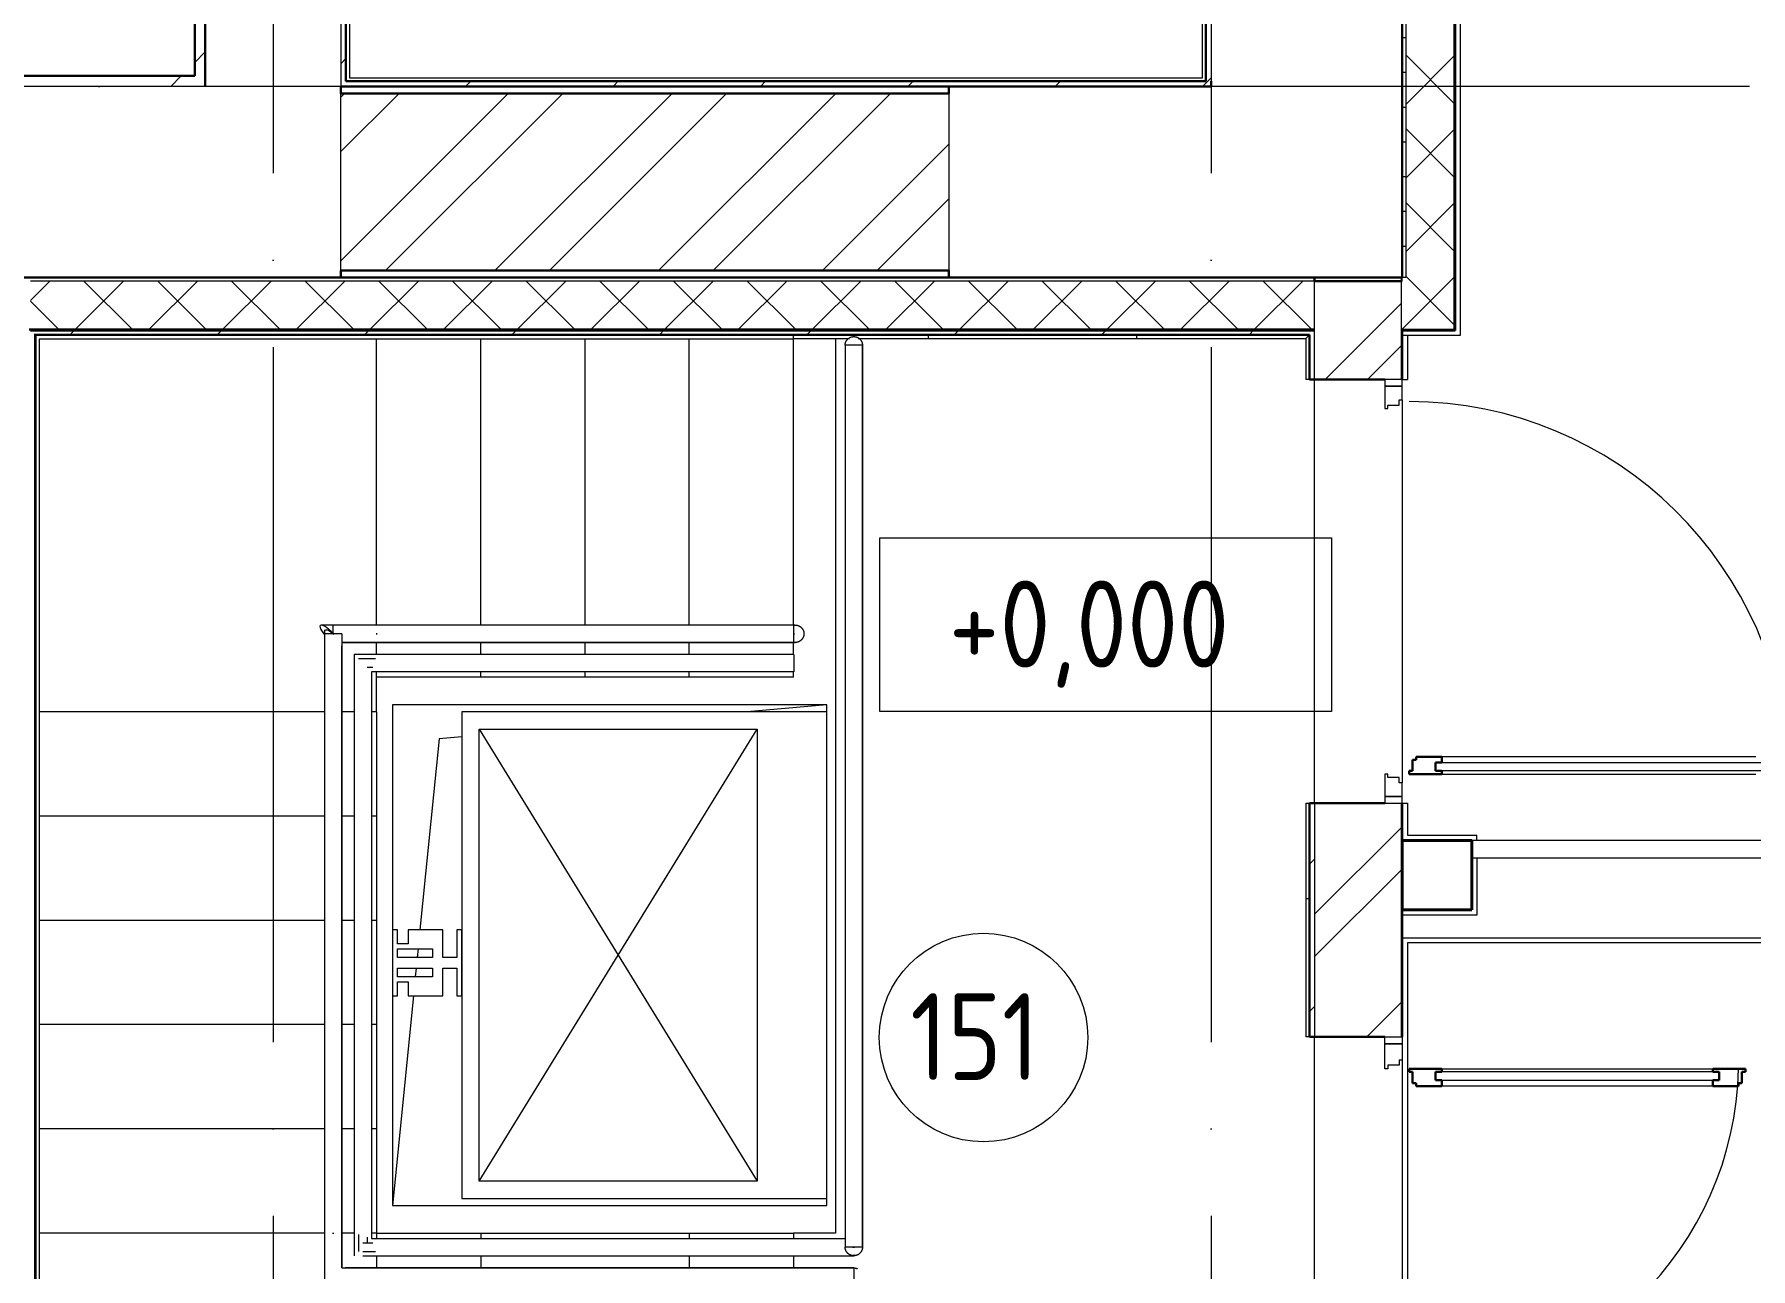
# Model space of a CAD drawing. Header units: millimetres. Extents: x -695119 to 412940, y -249585 to 622758.
# Drawn here: x 36705 to 41645, y 93233 to 96785 of the extents above; entities that cross this region are included whole.
import ezdxf

# ---------------------------------------------------------------- set-up
doc = ezdxf.new("R2010")
doc.units = ezdxf.units.MM
doc.linetypes.add('ADSK_Линия сетки', pattern=[25, 20, -2.5, 0, -2.5])
for name, color, linetype, lineweight in [('Аннотация', 252, 'Continuous', 18), ('Двери', 8, 'Continuous', 9), ('Лестницы', 8, 'Continuous', 9), ('Марки помещений', 8, 'Continuous', 20), ('Несущие колонны', 252, 'Continuous', 18), ('Оборудование', 8, 'Continuous', 18), ('Ограждение', 8, 'Continuous', 9), ('Оси', 252, 'Continuous', 9), ('Отметки', 252, 'Continuous', 9), ('Перекрытие', 252, 'Continuous', 18), ('Стены внутренние', 252, 'Continuous', 18), ('Стены наружные', 252, 'Continuous', 18), ('Стены штриховка', 7, 'Continuous', 9)]:
    doc.layers.add(name, color=color, linetype=linetype, lineweight=lineweight)
doc.layers.add('Двери открывание', color=7, linetype='Continuous', lineweight=9, true_color=0xc0c0c0)
doc.styles.add('GOST Common_3', font='', dxfattribs={"height": 3.5})
doc.styles.get('GOST Common_3').set_extended_font_data('GOST type B')
pattern_1 = [(0, (-32121.8, 98), (0, 600), []), (90, (-32121.8, 98), (-600, 4e-14), [])]

# ---------------------------------------------------------------- blocks, each defined once
blk = doc.blocks.new('1 этаж')
at = {"layer": 'Ограждение', "true_color": 0x636466}
h = blk.add_hatch(dxfattribs=at)
h.set_pattern_fill('FP_25', color=251, style=0, pattern_type=2)
h.set_pattern_definition(pattern_1)
h.paths.add_polyline_path([(-5060.1, 14733.3), (-4584.8, 14733.3), (-4574.8, 14743.3), (-6059.6, 14743.3), (-6059.6, 14733.3), (-5897.5, 14734.2), (-5893.6, 14735.1), (-5894.3, 14734.2), (-5888.4, 14736.9), (-5886.2, 14734.9), (-5883, 14736.3), (-5878.6, 14734.9), (-5877.9, 14735.7), (-5871, 14733.3), (-5777.6, 14733.3)])
h = blk.add_hatch(dxfattribs=at)
h.set_pattern_fill('FP_25', color=251, style=0, pattern_type=2)
h.set_pattern_definition(pattern_1)
h.paths.add_polyline_path([(-4574.8, 12723.3), (-4574.8, 13395.3), (-4584.8, 13395.3), (-4584.8, 12723.3)])
at = {"layer": 'Аннотация', "color": 251, "lineweight": 20, "true_color": 0x636466}
for p, q in [((-5811.7, 13659.5), (-5811.7, 14159.5)), ((-5811.7, 14159.5), (-4511.7, 14159.5)), ((-4511.7, 14159.5), (-4511.7, 13659.5)), ((-4511.7, 13659.5), (-5811.7, 13659.5))]:
    blk.add_line(p, q, dxfattribs=at)
at = {"layer": 'Двери', "color": 251, "true_color": 0x636466}
for p, q in [((-4307.8, 14615.3), (-4357.8, 14615.3)), ((-4357.8, 14615.3), (-4357.8, 14595.3)), ((-4357.8, 14595.3), (-4307.8, 14595.3)), ((-4307.8, 14595.3), (-4357.8, 14595.3)), ((-4357.8, 14595.3), (-4357.8, 14531.3)), ((-4307.8, 14595.3), (-4307.8, 14615.3)), ((-4307.8, 14556.3), (-4307.8, 14595.3)), ((-4357.8, 14531.3), (-4348.8, 14531.3)), ((-4348.8, 14531.3), (-4348.8, 14541.3)), ((-4348.8, 14541.3), (-4316.8, 14541.3)), ((-4316.8, 14541.3), (-4316.8, 14556.3)), ((-4316.8, 14556.3), (-4307.8, 14556.3)), ((-4211.8, 13512.3), (-3271.8, 13512.3)), ((-4211.8, 13488.3), (-4211.8, 13512.3)), ((-3271.8, 13488.3), (-4211.8, 13488.3)), ((-3289.8, 13529.3), (-4193.8, 13529.3)), ((-4348.8, 13479.3), (-4357.8, 13479.3)), ((-4357.8, 13479.3), (-4357.8, 13415.3)), ((-4348.8, 13469.3), (-4348.8, 13479.3)), ((-4316.8, 13469.3), (-4348.8, 13469.3)), ((-4316.8, 13454.3), (-4316.8, 13469.3)), ((-4307.8, 13454.3), (-4316.8, 13454.3)), ((-4307.8, 13415.3), (-4307.8, 13454.3)), ((-4193.8, 13479.3), (-3289.8, 13479.3)), ((-4307.8, 13415.3), (-4357.8, 13415.3)), ((-4357.8, 13415.3), (-4357.8, 13395.3)), ((-4357.8, 13415.3), (-4307.8, 13415.3)), ((-4357.8, 13395.3), (-4307.8, 13395.3)), ((-4307.8, 13395.3), (-4307.8, 13415.3)), ((-4357.8, 12703.3), (-4357.8, 12723.3)), ((-4357.8, 12723.3), (-4307.8, 12723.3)), ((-4307.8, 12703.3), (-4357.8, 12703.3)), ((-4357.8, 12703.3), (-4307.8, 12703.3)), ((-4357.8, 12631.3), (-4357.8, 12703.3)), ((-4307.8, 12723.3), (-4307.8, 12703.3)), ((-4307.8, 12703.3), (-4307.8, 12656.3)), ((-4316.8, 12656.3), (-4316.8, 12641.3)), ((-4307.8, 12656.3), (-4316.8, 12656.3)), ((-4348.8, 12631.3), (-4357.8, 12631.3)), ((-4348.8, 12641.3), (-4348.8, 12631.3)), ((-4316.8, 12641.3), (-4348.8, 12641.3)), ((-4211.8, 12622.3), (-4211.8, 12598.3)), ((-3395.8, 12622.3), (-4211.8, 12622.3)), ((-4211.8, 12598.3), (-3395.8, 12598.3)), ((-4193.8, 12631.3), (-3413.8, 12631.3)), ((-3395.8, 12598.3), (-3395.8, 12622.3)), ((-3413.8, 12581.3), (-4193.8, 12581.3))]:
    blk.add_line(p, q, dxfattribs=at)
at = {"layer": 'Двери', "color": 251, "lineweight": 30, "true_color": 0x636466}
for p, q in [((-4277.8, 13488.3), (-4287.8, 13488.3)), ((-4287.8, 13488.3), (-4287.8, 13479.3)), ((-4277.8, 13520.3), (-4277.8, 13488.3)), ((-4267.8, 13520.3), (-4277.8, 13520.3)), ((-4193.8, 13529.3), (-4267.8, 13529.3)), ((-4267.8, 13529.3), (-4267.8, 13520.3)), ((-4193.8, 13512.3), (-4211.8, 13512.3)), ((-4211.8, 13512.3), (-4211.8, 13488.3)), ((-4211.8, 13488.3), (-4193.8, 13488.3)), ((-4193.8, 13529.3), (-4193.8, 13512.3)), ((-4193.8, 13488.3), (-4193.8, 13479.3)), ((-4287.8, 13479.3), (-4193.8, 13479.3)), ((-4287.8, 12631.3), (-4193.8, 12631.3)), ((-4287.8, 12622.3), (-4287.8, 12631.3)), ((-4277.8, 12622.3), (-4287.8, 12622.3)), ((-4277.8, 12590.3), (-4277.8, 12622.3)), ((-4211.8, 12622.3), (-4193.8, 12622.3)), ((-4211.8, 12598.3), (-4211.8, 12622.3)), ((-4193.8, 12598.3), (-4211.8, 12598.3)), ((-4193.8, 12622.3), (-4193.8, 12631.3)), ((-4193.8, 12581.3), (-4193.8, 12598.3)), ((-3413.8, 12631.3), (-3319.8, 12631.3)), ((-3413.8, 12622.3), (-3413.8, 12631.3)), ((-3395.8, 12622.3), (-3413.8, 12622.3)), ((-3413.8, 12598.3), (-3395.8, 12598.3)), ((-3413.8, 12581.3), (-3413.8, 12598.3)), ((-3395.8, 12598.3), (-3395.8, 12622.3)), ((-3329.8, 12622.3), (-3329.8, 12590.3)), ((-3319.8, 12622.3), (-3329.8, 12622.3)), ((-3319.8, 12631.3), (-3319.8, 12622.3)), ((-4267.8, 12590.3), (-4277.8, 12590.3)), ((-4267.8, 12581.3), (-4267.8, 12590.3)), ((-4193.8, 12581.3), (-4267.8, 12581.3)), ((-3339.8, 12581.3), (-3413.8, 12581.3)), ((-3339.8, 12590.3), (-3339.8, 12581.3)), ((-3329.8, 12590.3), (-3339.8, 12590.3))]:
    blk.add_line(p, q, dxfattribs=at)
at = {"layer": 'Двери открывание', "color": 251, "true_color": 0x636466}
for centre, radius, start, end in [((-4287.8, 13459.3), 1092, 1.0494, 90), ((-4287.8, 12651.3), 948, 270, 358.7911)]:
    blk.add_arc(centre, radius, start, end, dxfattribs=at)
at = {"layer": 'Лестницы', "color": 251, "true_color": 0x636466}
for p, q in [((-7259.6, 14741.3), (-7259.6, 14743.3)), ((-7259.6, 14741.3), (-7259.6, 14743.3)), ((-7259.6, 13908.3), (-7259.6, 14731.3)), ((-7259.6, 13908.3), (-7259.6, 14731.3)), ((-6959.6, 14741.3), (-6959.6, 14743.3)), ((-6959.6, 14741.3), (-6959.6, 14743.3)), ((-6959.6, 13908.3), (-6959.6, 14731.3)), ((-6959.6, 13908.3), (-6959.6, 14731.3)), ((-6659.6, 14741.3), (-6659.6, 14743.3)), ((-6659.6, 14741.3), (-6659.6, 14743.3)), ((-6659.6, 13908.3), (-6659.6, 14731.3)), ((-6659.6, 13908.3), (-6659.6, 14731.3)), ((-6359.6, 14741.3), (-6359.6, 14743.3)), ((-6359.6, 14741.3), (-6359.6, 14743.3)), ((-6359.6, 13908.3), (-6359.6, 14731.3)), ((-6359.6, 13908.3), (-6359.6, 14731.3)), ((-6059.6, 13908.3), (-6059.6, 14731.3)), ((-6059.6, 13908.3), (-6059.6, 14731.3)), ((-7259.6, 13823.3), (-7259.6, 13858.3)), ((-7259.6, 13823.3), (-7259.6, 13858.3)), ((-6959.6, 13823.3), (-6959.6, 13858.3)), ((-6959.6, 13823.3), (-6959.6, 13858.3)), ((-6659.6, 13823.3), (-6659.6, 13858.3)), ((-6659.6, 13823.3), (-6659.6, 13858.3)), ((-6359.6, 13823.3), (-6359.6, 13858.3)), ((-6359.6, 13823.3), (-6359.6, 13858.3)), ((-6059.6, 13823.3), (-6059.6, 13858.3)), ((-6059.6, 13823.3), (-6059.6, 13858.3)), ((-7259.6, 13758.3), (-7259.6, 13773.3)), ((-7259.6, 13758.3), (-7259.6, 13773.3)), ((-7259.6, 13658.3), (-7259.6, 13758.3)), ((-6959.6, 13758.3), (-7259.6, 13758.3)), ((-6959.6, 13758.3), (-6959.6, 13773.3)), ((-6959.6, 13758.3), (-6959.6, 13773.3)), ((-6659.6, 13758.3), (-6959.6, 13758.3)), ((-6659.6, 13758.3), (-6659.6, 13773.3)), ((-6659.6, 13758.3), (-6659.6, 13773.3)), ((-6359.6, 13758.3), (-6659.6, 13758.3)), ((-6359.6, 13758.3), (-6359.6, 13773.3)), ((-6359.6, 13758.3), (-6359.6, 13773.3)), ((-6059.6, 13758.3), (-6359.6, 13758.3)), ((-6059.6, 13758.3), (-6059.6, 13773.3)), ((-6059.6, 13758.3), (-6059.6, 13773.3)), ((-8240.8, 13658.3), (-8244.6, 13658.3)), ((-8240.8, 13658.3), (-8244.6, 13658.3)), ((-7409.6, 13658.3), (-8230.8, 13658.3)), ((-7409.6, 13658.3), (-8230.8, 13658.3)), ((-7324.6, 13658.3), (-7359.6, 13658.3)), ((-7324.6, 13658.3), (-7359.6, 13658.3)), ((-7259.6, 13658.3), (-7274.6, 13658.3)), ((-7259.6, 13658.3), (-7274.6, 13658.3)), ((-7259.6, 13658.3), (-7259.6, 13358.3)), ((-8240.8, 13358.3), (-8244.6, 13358.3)), ((-8240.8, 13358.3), (-8244.6, 13358.3)), ((-7409.6, 13358.3), (-8230.8, 13358.3)), ((-7409.6, 13358.3), (-8230.8, 13358.3)), ((-7324.6, 13358.3), (-7359.6, 13358.3)), ((-7324.6, 13358.3), (-7359.6, 13358.3)), ((-7259.6, 13358.3), (-7274.6, 13358.3)), ((-7259.6, 13358.3), (-7274.6, 13358.3)), ((-7259.6, 13358.3), (-7259.6, 13058.3)), ((-8240.8, 13058.3), (-8244.6, 13058.3)), ((-8240.8, 13058.3), (-8244.6, 13058.3)), ((-7409.6, 13058.3), (-8230.8, 13058.3)), ((-7409.6, 13058.3), (-8230.8, 13058.3)), ((-7324.6, 13058.3), (-7359.6, 13058.3)), ((-7324.6, 13058.3), (-7359.6, 13058.3)), ((-7259.6, 13058.3), (-7274.6, 13058.3)), ((-7259.6, 13058.3), (-7274.6, 13058.3)), ((-7259.6, 13058.3), (-7259.6, 12758.3)), ((-8240.8, 12758.3), (-8244.6, 12758.3)), ((-8240.8, 12758.3), (-8244.6, 12758.3)), ((-7409.6, 12758.3), (-8230.8, 12758.3)), ((-7409.6, 12758.3), (-8230.8, 12758.3)), ((-7324.6, 12758.3), (-7359.6, 12758.3)), ((-7324.6, 12758.3), (-7359.6, 12758.3)), ((-7259.6, 12758.3), (-7274.6, 12758.3)), ((-7259.6, 12758.3), (-7274.6, 12758.3)), ((-7259.6, 12758.3), (-7259.6, 12458.3)), ((-8240.8, 12458.3), (-8244.6, 12458.3)), ((-8240.8, 12458.3), (-8244.6, 12458.3)), ((-7409.6, 12458.3), (-8230.8, 12458.3)), ((-7409.6, 12458.3), (-8230.8, 12458.3)), ((-7324.6, 12458.3), (-7359.6, 12458.3)), ((-7324.6, 12458.3), (-7359.6, 12458.3)), ((-7259.6, 12458.3), (-7274.6, 12458.3)), ((-7259.6, 12458.3), (-7274.6, 12458.3)), ((-7259.6, 12458.3), (-7259.6, 12158.3)), ((-8240.8, 12158.3), (-8244.6, 12158.3)), ((-8240.8, 12158.3), (-8244.6, 12158.3)), ((-7409.6, 12158.3), (-8230.8, 12158.3)), ((-7409.6, 12158.3), (-8230.8, 12158.3)), ((-7324.6, 12158.3), (-7359.6, 12158.3)), ((-7324.6, 12158.3), (-7359.6, 12158.3)), ((-7259.6, 12158.3), (-7274.6, 12158.3)), ((-7259.6, 12158.3), (-7274.6, 12158.3)), ((-7259.6, 12158.3), (-7259.6, 12143.3)), ((-7259.6, 12158.3), (-6959.6, 12158.3)), ((-7259.6, 12158.3), (-7259.6, 12143.3)), ((-6959.6, 12158.3), (-6659.6, 12158.3)), ((-6959.6, 12158.3), (-6959.6, 12143.3)), ((-6959.6, 12158.3), (-6959.6, 12143.3)), ((-6659.6, 12158.3), (-6359.6, 12158.3)), ((-6359.6, 12158.3), (-6059.6, 12158.3)), ((-6359.6, 12158.3), (-6359.6, 12143.3)), ((-6359.6, 12158.3), (-6359.6, 12143.3)), ((-7259.6, 12093.3), (-7259.6, 12058.3)), ((-7259.6, 12093.3), (-7259.6, 12058.3)), ((-6959.6, 12093.3), (-6959.6, 12058.3)), ((-6959.6, 12093.3), (-6959.6, 12058.3)), ((-6359.6, 12093.3), (-6359.6, 12058.3)), ((-6359.6, 12093.3), (-6359.6, 12058.3))]:
    blk.add_line(p, q, dxfattribs=at)
at = {"layer": 'Марки помещений', "color": 251, "true_color": 0x636466}
blk.add_circle((-5512.7, 12721.2), 300, dxfattribs=at)
at = {"layer": 'Несущие колонны', "color": 251, "lineweight": 40, "true_color": 0x636466}
for p, q in [((-4107.8, 13288.3), (-4307.8, 13288.3)), ((-4307.8, 13288.3), (-4307.8, 13088.3)), ((-4307.8, 13288.3), (-4107.8, 13288.3)), ((-4307.8, 13088.3), (-4307.8, 13288.3)), ((-4107.8, 13088.3), (-4107.8, 13288.3)), ((-4107.8, 13288.3), (-4107.8, 13088.3)), ((-4307.8, 13088.3), (-4107.8, 13088.3)), ((-4107.8, 13088.3), (-4307.8, 13088.3))]:
    blk.add_line(p, q, dxfattribs=at)
at = {"layer": 'Оборудование', "color": 251, "true_color": 0x636466}
for p, q in [((-7214.2, 13678.3), (-7214.2, 13031.3)), ((-5964.2, 13678.3), (-7214.2, 13678.3)), ((-5964.2, 13658.3), (-7014.2, 13658.3)), ((-7014.2, 13658.3), (-7014.2, 12258.3)), ((-5964.2, 13678.3), (-6192.8, 13658.3)), ((-5964.2, 13658.3), (-5964.2, 13678.3)), ((-5964.2, 12258.3), (-5964.2, 13658.3)), ((-7014.2, 13586.4), (-7080, 13580.7)), ((-6964.2, 12308.3), (-6164.2, 13608.3)), ((-6964.2, 13608.3), (-6164.2, 12308.3)), ((-6964.2, 12308.3), (-6964.2, 13608.3)), ((-6964.2, 13608.3), (-6164.2, 13608.3)), ((-6164.2, 13608.3), (-6164.2, 12308.3)), ((-7080, 13580.7), (-7134.9, 13031.3)), ((-7199.2, 13031.3), (-7214.2, 13031.3)), ((-7214.2, 13031.3), (-7214.2, 12841.3)), ((-7199.2, 12991.3), (-7199.2, 13031.3)), ((-7114.2, 13031.3), (-7169.2, 13031.3)), ((-7169.2, 13031.3), (-7169.2, 12991.3)), ((-7069.2, 13031.3), (-7114.2, 13031.3)), ((-7069.2, 12951.3), (-7069.2, 13031.3)), ((-7014.2, 13031.3), (-7029.2, 13031.3)), ((-7029.2, 13031.3), (-7029.2, 12951.3)), ((-7014.2, 12841.3), (-7014.2, 13031.3)), ((-7169.2, 12991.3), (-7199.2, 12991.3)), ((-7199.2, 12976.3), (-7099.2, 12976.3)), ((-7199.2, 12951.3), (-7199.2, 12976.3)), ((-7099.2, 12951.3), (-7199.2, 12951.3)), ((-7140.4, 12976.3), (-7142.9, 12951.3)), ((-7099.2, 12976.3), (-7099.2, 12951.3)), ((-7029.2, 12951.3), (-7069.2, 12951.3)), ((-7199.2, 12896.3), (-7199.2, 12921.3)), ((-7199.2, 12921.3), (-7099.2, 12921.3)), ((-7099.2, 12896.3), (-7199.2, 12896.3)), ((-7145.9, 12921.3), (-7148.4, 12896.3)), ((-7099.2, 12921.3), (-7099.2, 12896.3)), ((-7069.2, 12841.3), (-7069.2, 12921.3)), ((-7069.2, 12921.3), (-7029.2, 12921.3)), ((-7029.2, 12921.3), (-7029.2, 12841.3)), ((-7199.2, 12841.3), (-7199.2, 12881.3)), ((-7199.2, 12881.3), (-7169.2, 12881.3)), ((-7169.2, 12881.3), (-7169.2, 12841.3)), ((-7153.9, 12841.3), (-7214.2, 12238.3)), ((-7214.2, 12841.3), (-7214.2, 12238.3)), ((-7214.2, 12841.3), (-7199.2, 12841.3)), ((-7169.2, 12841.3), (-7114.2, 12841.3)), ((-7114.2, 12841.3), (-7069.2, 12841.3)), ((-7029.2, 12841.3), (-7014.2, 12841.3)), ((-6164.2, 12308.3), (-6964.2, 12308.3)), ((-7014.2, 12258.3), (-5964.2, 12258.3)), ((-5964.2, 12238.3), (-5964.2, 12258.3)), ((-7214.2, 12238.3), (-5964.2, 12238.3))]:
    blk.add_line(p, q, dxfattribs=at)
at = {"layer": 'Ограждение', "color": 251, "true_color": 0x636466}
for p, q in [((-4882.8, 15483.3), (-4882.8, 16473.6)), ((-7337.8, 16184), (-7337.8, 15483.3)), ((-7337.8, 15483.3), (-4882.8, 15483.3)), ((-8240.8, 14741.3), (-8240.8, 13958.3)), ((-7259.6, 14741.3), (-8240.8, 14741.3)), ((-8230.8, 14731.3), (-8230.8, 13958.3)), ((-7259.6, 14731.3), (-8230.8, 14731.3)), ((-6059.6, 14741.3), (-7259.6, 14741.3)), ((-6059.6, 14731.3), (-7259.6, 14731.3)), ((-6059.6, 14733.3), (-6059.6, 14743.3)), ((-6059.6, 14733.3), (-5899, 14733.3)), ((-6059.6, 14733.3), (-6059.6, 14731.3)), ((-5873.4, 14733.3), (-4584.8, 14733.3)), ((-4584.8, 14733.3), (-4574.8, 14743.3)), ((-4584.8, 14733.3), (-4584.8, 14615.3)), ((-5911.2, 14713.3), (-5911.2, 12118.3)), ((-5861.2, 14713.3), (-5911.2, 14713.3)), ((-5911.2, 14713.3), (-5911.2, 12118.3)), ((-5883.8, 14713.3), (-5888.5, 14713.3)), ((-5861.2, 12118.3), (-5861.2, 14713.3)), ((-5861.2, 14713.3), (-5861.2, 12118.3)), ((-4574.8, 14615.3), (-4584.8, 14615.3)), ((-8240.8, 13958.3), (-8240.8, 12158.3)), ((-8230.8, 13958.3), (-8230.8, 12158.3)), ((-7266.8, 13908.3), (-7419, 13908.3)), ((-7409.6, 13891.1), (-7409.6, 13642.9)), ((-7359.6, 13883.3), (-7409.6, 13883.3)), ((-7409.6, 13883.3), (-7409.6, 12158.3)), ((-7384.6, 13883.3), (-7384.6, 13908.3)), ((-7259.6, 13908.3), (-7384.6, 13908.3)), ((-7359.6, 13883.3), (-7359.6, 12158.3)), ((-6058.8, 13908.3), (-7266.8, 13908.3)), ((-6058.8, 13908.3), (-7259.6, 13908.3)), ((-6058.8, 13858.3), (-6058.8, 13908.3)), ((-7359.6, 13858.3), (-7266.8, 13858.3)), ((-7259.6, 13858.3), (-7359.6, 13858.3)), ((-7359.6, 13642.9), (-7359.6, 13848.8)), ((-7266.8, 13858.3), (-6058.8, 13858.3)), ((-6058.8, 13858.3), (-7259.6, 13858.3)), ((-7324.6, 13823.3), (-7324.6, 13656.3)), ((-7259.6, 13823.3), (-7324.6, 13823.3)), ((-7263.3, 13810.8), (-7312.1, 13810.8)), ((-7270.8, 13785.8), (-7287.1, 13785.8)), ((-6058.8, 13823.3), (-7259.6, 13823.3)), ((-6058.8, 13823.3), (-6058.8, 13773.3)), ((-7274.6, 13773.3), (-7274.6, 13656.3)), ((-6058.8, 13773.3), (-7274.6, 13773.3)), ((-7409.6, 13642.9), (-7409.6, 12151)), ((-7359.6, 12151), (-7359.6, 13642.9)), ((-7324.6, 13656.3), (-7324.6, 12158.3)), ((-7274.6, 13656.3), (-7274.6, 12143.3)), ((-4584.8, 13395.3), (-4574.8, 13395.3)), ((-4584.8, 13395.3), (-4584.8, 12723.3)), ((-2655.8, 13288.3), (-4107.8, 13288.3)), ((-4107.8, 13238.3), (-2655.8, 13238.3)), ((-4574.8, 12723.3), (-4584.8, 12723.3)), ((-8240.8, 12158.3), (-8240.8, 11173.3)), ((-8230.8, 12158.3), (-8230.8, 11181.3)), ((-7409.6, 12158.3), (-7409.6, 12008.3)), ((-7359.6, 12158.3), (-7359.6, 12058.3)), ((-7324.6, 12158.3), (-7324.6, 12093.3)), ((-7312.1, 12154.5), (-7312.1, 12105.8)), ((-7409.6, 12151), (-7409.6, 11998.6)), ((-7359.6, 12058.3), (-7359.6, 12151)), ((-7299.6, 12130.8), (-7270.8, 12130.8)), ((-7299.6, 12105.8), (-7263.3, 12105.8)), ((-7287.1, 12147), (-7287.1, 12130.8)), ((-7274.6, 12143.3), (-6059.6, 12143.3)), ((-6059.6, 12143.3), (-5911.2, 12143.3)), ((-5861.2, 12118.3), (-5911.2, 12118.3)), ((-5888.5, 12118.3), (-5883.8, 12118.3)), ((-7359.6, 12058.3), (-7259.6, 12058.3)), ((-7241.7, 12058.3), (-7349.9, 12058.3)), ((-7299.6, 12093.3), (-7259.6, 12093.3)), ((-7259.6, 12093.3), (-6059.6, 12093.3)), ((-7259.6, 12058.3), (-6059.6, 12058.3)), ((-6052.3, 12058.3), (-7241.7, 12058.3)), ((-6059.6, 12093.3), (-5886.2, 12093.3)), ((-6059.6, 12058.3), (-5886.2, 12058.3)), ((-5886.2, 12058.3), (-6052.3, 12058.3)), ((-5886.2, 12096.6), (-5886.2, 12093.3)), ((-5886.2, 12058.3), (-5886.2, 12008.3))]:
    blk.add_line(p, q, dxfattribs=at)
at = {"layer": 'Ограждение', "color": 251, "true_color": 0x636466, "flags": 128}
for points in [[(-5911.2, 14713.3), (-5911.2, 14714.3), (-5911.1, 14715.3), (-5911, 14716.3), (-5910.9, 14717.3), (-5910.7, 14718.2), (-5910.5, 14719.2), (-5910.2, 14720.2), (-5909.9, 14721.1), (-5909.6, 14722.1), (-5909.2, 14723), (-5908.8, 14723.9), (-5908.4, 14724.8), (-5907.9, 14725.7), (-5907.4, 14726.5), (-5906.8, 14727.4), (-5906.2, 14728.2), (-5905.6, 14729), (-5905, 14729.8), (-5904.3, 14730.5), (-5903.6, 14731.2), (-5902.9, 14731.9), (-5902.1, 14732.5), (-5901.3, 14733.2), (-5900.5, 14733.7), (-5899.7, 14734.3), (-5898.8, 14734.8), (-5898, 14735.3), (-5897.1, 14735.8), (-5896.2, 14736.2), (-5895.2, 14736.6), (-5894.3, 14736.9), (-5893.3, 14737.2), (-5892.4, 14737.5), (-5891.4, 14737.7), (-5890.4, 14737.9), (-5889.4, 14738.1), (-5888.4, 14738.2), (-5887.5, 14738.2), (-5886.5, 14738.3), (-5886.2, 14738.3)], [(-5911.2, 14713.3), (-5911.2, 14714.3), (-5911.1, 14715.3), (-5911, 14716.3), (-5910.9, 14717.3), (-5910.7, 14718.2), (-5910.5, 14719.2), (-5910.2, 14720.2), (-5909.9, 14721.1), (-5909.6, 14722.1)], [(-5908.8, 14723.9), (-5908.4, 14724.8), (-5907.9, 14725.7), (-5907.4, 14726.5), (-5906.8, 14727.4), (-5906.2, 14728.2)], [(-5904.3, 14730.5), (-5903.6, 14731.2), (-5902.9, 14731.9), (-5902.1, 14732.5), (-5901.3, 14733.2), (-5900.5, 14733.7), (-5899.7, 14734.3), (-5898.8, 14734.8), (-5898, 14735.3), (-5897.1, 14735.8), (-5896.2, 14736.2), (-5895.2, 14736.6), (-5894.3, 14736.9), (-5893.3, 14737.2), (-5892.4, 14737.5), (-5891.4, 14737.7), (-5890.4, 14737.9), (-5889.4, 14738.1), (-5888.4, 14738.2), (-5887.5, 14738.2), (-5886.5, 14738.3)], [(-5886.2, 14738.3), (-5885.2, 14738.2), (-5884.2, 14738.2), (-5883.2, 14738.1), (-5882.2, 14737.9), (-5881.2, 14737.8), (-5880.2, 14737.6), (-5879.3, 14737.3), (-5878.3, 14737), (-5877.4, 14736.7), (-5876.4, 14736.3), (-5875.5, 14735.9), (-5874.6, 14735.4), (-5873.8, 14735), (-5872.9, 14734.5), (-5872.1, 14733.9), (-5871.3, 14733.3), (-5870.5, 14732.7), (-5869.7, 14732.1), (-5869, 14731.4), (-5868.2, 14730.7), (-5867.6, 14730), (-5866.9, 14729.2), (-5866.3, 14728.4), (-5865.7, 14727.6), (-5865.1, 14726.8), (-5864.6, 14725.9), (-5864.1, 14725.1), (-5863.7, 14724.2), (-5863.3, 14723.3), (-5862.9, 14722.3), (-5862.5, 14721.4), (-5862.2, 14720.4), (-5862, 14719.5), (-5861.7, 14718.5), (-5861.5, 14717.5), (-5861.4, 14716.5), (-5861.3, 14715.5), (-5861.2, 14714.5), (-5861.2, 14713.5), (-5861.2, 14713.3)], [(-5885.2, 14738.2), (-5884.2, 14738.2), (-5883.2, 14738.1), (-5882.2, 14737.9), (-5881.2, 14737.8), (-5880.2, 14737.6), (-5879.3, 14737.3), (-5878.3, 14737), (-5877.4, 14736.7), (-5876.4, 14736.3), (-5875.5, 14735.9), (-5874.6, 14735.4), (-5873.8, 14735), (-5872.9, 14734.5), (-5872.1, 14733.9), (-5871.3, 14733.3), (-5870.5, 14732.7), (-5869.7, 14732.1), (-5869, 14731.4), (-5868.2, 14730.7)], [(-5866.3, 14728.4), (-5865.7, 14727.6), (-5865.1, 14726.8), (-5864.6, 14725.9), (-5864.1, 14725.1), (-5863.7, 14724.2), (-5863.3, 14723.3), (-5862.9, 14722.3), (-5862.5, 14721.4), (-5862.2, 14720.4), (-5862, 14719.5), (-5861.7, 14718.5), (-5861.5, 14717.5), (-5861.4, 14716.5), (-5861.3, 14715.5), (-5861.2, 14714.5), (-5861.2, 14713.5), (-5861.2, 14713.3)], [(-7419, 13908.3), (-7421.8, 13907.4), (-7422.9, 13904.9), (-7422.3, 13900.9), (-7420, 13895.8), (-7416.3, 13889.7), (-7411.3, 13883.3), (-7409.6, 13881.4)], [(-7384.6, 13883.3), (-7390.5, 13889.7), (-7396.9, 13895.8), (-7403.4, 13900.9), (-7409.5, 13904.9), (-7414.9, 13907.4), (-7419, 13908.3)], [(-7409.6, 13891.1), (-7408.7, 13893.8), (-7406.2, 13894.9), (-7402.2, 13894.3), (-7397.1, 13892.1), (-7391, 13888.3), (-7384.6, 13883.3), (-7382.6, 13881.6)], [(-6054.7, 13908.3), (-6054.7, 13908.3), (-6054.8, 13908.3), (-6054.9, 13908.3), (-6055.1, 13908.3), (-6055.4, 13908.3), (-6055.7, 13908.3), (-6056.1, 13908.3), (-6056.6, 13908.3), (-6057.1, 13908.3), (-6057.6, 13908.3), (-6058.2, 13908.3), (-6058.9, 13908.3), (-6059.6, 13908.3), (-6060.4, 13908.3), (-6061.2, 13908.3), (-6062.1, 13908.3), (-6063, 13908.3), (-6064, 13908.3), (-6065, 13908.3), (-6066, 13908.3), (-6067.1, 13908.3), (-6068.3, 13908.3), (-6069.4, 13908.3), (-6070.7, 13908.3), (-6071.9, 13908.3), (-6072.1, 13908.3)], [(-6058.8, 13885.2), (-6058.8, 13883.3), (-6058.8, 13881.3)], [(-6058.5, 13908.3), (-6057.8, 13908.3), (-6057.3, 13908.3), (-6056.7, 13908.3), (-6056.3, 13908.3), (-6055.9, 13908.3), (-6055.5, 13908.3), (-6055.2, 13908.3), (-6055, 13908.3), (-6054.8, 13908.3), (-6054.7, 13908.3), (-6054.7, 13908.3), (-6054.7, 13908.3)], [(-6054.7, 13908.3), (-6053.7, 13908.2), (-6052.7, 13908.2), (-6051.7, 13908.1), (-6050.7, 13907.9), (-6049.7, 13907.8), (-6048.7, 13907.6), (-6047.8, 13907.3), (-6046.8, 13907), (-6045.9, 13906.7), (-6044.9, 13906.3), (-6044, 13905.9), (-6043.1, 13905.4), (-6042.2, 13905), (-6041.4, 13904.5), (-6040.5, 13903.9), (-6039.7, 13903.3), (-6038.9, 13902.7), (-6038.2, 13902.1), (-6037.4, 13901.4), (-6036.7, 13900.7), (-6036, 13900), (-6035.4, 13899.2), (-6034.8, 13898.4), (-6034.2, 13897.6), (-6033.6, 13896.8), (-6033.1, 13895.9), (-6032.6, 13895.1), (-6032.2, 13894.2), (-6031.7, 13893.3), (-6031.4, 13892.3), (-6031, 13891.4), (-6030.7, 13890.4), (-6030.4, 13889.5), (-6030.2, 13888.5), (-6030, 13887.5), (-6029.9, 13886.5), (-6029.8, 13885.5), (-6029.7, 13884.5), (-6029.7, 13883.5), (-6029.7, 13883.3)], [(-6029.7, 13883.3), (-6029.7, 13882.3), (-6029.7, 13881.3), (-6029.8, 13880.3), (-6030, 13879.3), (-6030.2, 13878.3), (-6030.4, 13877.3), (-6030.6, 13876.4), (-6030.9, 13875.4), (-6031.3, 13874.5), (-6031.6, 13873.5), (-6032, 13872.6), (-6032.5, 13871.7), (-6033, 13870.8), (-6033.5, 13870), (-6034, 13869.2), (-6034.6, 13868.3), (-6035.2, 13867.5), (-6035.9, 13866.8), (-6036.5, 13866), (-6037.2, 13865.3), (-6038, 13864.7), (-6038.7, 13864), (-6039.5, 13863.4), (-6040.3, 13862.8), (-6041.2, 13862.2), (-6042, 13861.7), (-6042.9, 13861.2), (-6043.8, 13860.8), (-6044.7, 13860.3), (-6045.6, 13860), (-6046.5, 13859.6), (-6047.5, 13859.3), (-6048.5, 13859.1), (-6049.4, 13858.8), (-6050.4, 13858.6), (-6051.4, 13858.5), (-6052.4, 13858.4), (-6053.4, 13858.3), (-6054.4, 13858.3), (-6054.7, 13858.3)], [(-6072.1, 13858.3), (-6070.9, 13858.3), (-6069.7, 13858.3), (-6068.5, 13858.3), (-6067.4, 13858.3), (-6066.2, 13858.3), (-6065.2, 13858.3), (-6064.2, 13858.3), (-6063.2, 13858.3), (-6062.3, 13858.3), (-6061.4, 13858.3), (-6060.5, 13858.3), (-6059.8, 13858.3), (-6059, 13858.3), (-6058.4, 13858.3), (-6057.7, 13858.3), (-6057.2, 13858.3), (-6056.7, 13858.3), (-6056.2, 13858.3), (-6055.8, 13858.3), (-6055.5, 13858.3), (-6055.2, 13858.3), (-6055, 13858.3), (-6054.8, 13858.3), (-6054.7, 13858.3), (-6054.7, 13858.3)], [(-6054.7, 13858.3), (-6054.7, 13858.3), (-6054.8, 13858.3), (-6054.9, 13858.3), (-6055.1, 13858.3), (-6055.4, 13858.3), (-6055.7, 13858.3), (-6056.1, 13858.3), (-6056.6, 13858.3), (-6057.1, 13858.3), (-6057.6, 13858.3), (-6058.2, 13858.3), (-6058.9, 13858.3)], [(-5886.2, 12093.3), (-5887.2, 12093.3), (-5888.2, 12093.3), (-5889.2, 12093.4), (-5890.2, 12093.6), (-5891.1, 12093.8), (-5892.1, 12094), (-5893.1, 12094.2), (-5894, 12094.5), (-5895, 12094.9), (-5895.9, 12095.2), (-5896.8, 12095.7), (-5897.7, 12096.1), (-5898.6, 12096.6), (-5899.5, 12097.1), (-5900.3, 12097.6), (-5901.1, 12098.2), (-5901.9, 12098.8), (-5902.7, 12099.5), (-5903.4, 12100.1), (-5904.1, 12100.9), (-5904.8, 12101.6), (-5905.5, 12102.3), (-5906.1, 12103.1), (-5906.7, 12103.9), (-5907.2, 12104.8), (-5907.7, 12105.6), (-5908.2, 12106.5), (-5908.7, 12107.4), (-5909.1, 12108.3), (-5909.5, 12109.2), (-5909.8, 12110.1), (-5910.1, 12111.1), (-5910.4, 12112.1), (-5910.6, 12113), (-5910.8, 12114), (-5911, 12115), (-5911.1, 12116), (-5911.1, 12117), (-5911.2, 12118), (-5911.2, 12118.3)], [(-5861.2, 12118.3), (-5861.2, 12117.3), (-5861.3, 12116.3), (-5861.4, 12115.3), (-5861.5, 12114.3), (-5861.7, 12113.3), (-5861.9, 12112.3), (-5862.2, 12111.4), (-5862.5, 12110.4), (-5862.8, 12109.5), (-5863.2, 12108.5), (-5863.6, 12107.6), (-5864, 12106.7), (-5864.5, 12105.8), (-5865, 12105), (-5865.5, 12104.2), (-5866.1, 12103.3), (-5866.7, 12102.5), (-5867.4, 12101.8), (-5868.1, 12101), (-5868.8, 12100.3), (-5869.5, 12099.7), (-5870.3, 12099), (-5871, 12098.4), (-5871.8, 12097.8), (-5872.7, 12097.2), (-5873.5, 12096.7), (-5874.4, 12096.2), (-5875.3, 12095.8), (-5876.2, 12095.3), (-5877.1, 12095), (-5878.1, 12094.6), (-5879, 12094.3), (-5880, 12094.1), (-5881, 12093.8), (-5881.9, 12093.6), (-5882.9, 12093.5), (-5883.9, 12093.4), (-5884.9, 12093.3), (-5885.9, 12093.3), (-5886.2, 12093.3)], [(-5863.6, 12107.6), (-5864, 12106.7), (-5864.5, 12105.8), (-5865, 12105), (-5865.5, 12104.2), (-5866.1, 12103.3)], [(-5861.2, 12118.3), (-5861.2, 12117.3), (-5861.3, 12116.3), (-5861.4, 12115.3), (-5861.5, 12114.3), (-5861.7, 12113.3), (-5861.9, 12112.3), (-5862.2, 12111.4), (-5862.5, 12110.4), (-5862.8, 12109.5)], [(-5868.1, 12101), (-5868.8, 12100.3), (-5869.5, 12099.7), (-5870.3, 12099), (-5871, 12098.4), (-5871.8, 12097.8), (-5872.7, 12097.2), (-5873.5, 12096.7), (-5874.4, 12096.2), (-5875.3, 12095.8), (-5876.2, 12095.3), (-5877.1, 12095), (-5878.1, 12094.6), (-5879, 12094.3), (-5880, 12094.1), (-5881, 12093.8), (-5881.9, 12093.6), (-5882.9, 12093.5), (-5883.9, 12093.4), (-5884.9, 12093.3), (-5885.9, 12093.3), (-5886.2, 12093.3)], [(-5886.2, 12058.3), (-5885.2, 12058.2), (-5884.2, 12058.2), (-5883.2, 12058.1), (-5882.2, 12057.9), (-5881.2, 12057.8), (-5880.2, 12057.6), (-5879.3, 12057.3), (-5878.3, 12057), (-5877.4, 12056.7), (-5876.4, 12056.3), (-5875.5, 12055.9)]]:
    blk.add_lwpolyline(points, dxfattribs=at)
at = {"layer": 'Ограждение', "color": 251, "true_color": 0x636466}
for start_param, end_param in [(4.712389, 4.791601), (4.633177, 4.712389)]:
    blk.add_ellipse((-6072.1, 13883.3), major_axis=(0, 25), ratio=0.533794, start_param=start_param, end_param=end_param, dxfattribs=at)
for points in [[(-7259.6, 13885.2), (-7259.6, 13884.6), (-7259.6, 13883.3), (-7259.6, 13881.9), (-7259.6, 13881.3)], [(-7386.5, 12158.2), (-7385.9, 12158.3), (-7384.6, 12158.3), (-7383.2, 12158.3), (-7382.6, 12158.2)]]:
    blk.add_open_spline(points, degree=3, dxfattribs=at)
at = {"layer": 'Оси', "color": 251, "linetype": 'ADSK_Линия сетки', "ltscale": 100, "true_color": 0x636466}
for p, q in [((-7557.8, 32208.9), (-7557.8, 10958.3)), ((-4857.8, 32208.9), (-4857.8, 10958.3)), ((-807.8, 15458.3), (-72530.1, 15458.3))]:
    blk.add_line(p, q, dxfattribs=at)
at = {"layer": 'Перекрытие', "color": 251, "ltscale": 100, "true_color": 0x636466}
for p, q in [((-5939.2, 14733.3), (-5939.2, 12158.3)), ((-5939.2, 12158.3), (-6059.6, 12158.3)), ((-6059.6, 12158.3), (-6059.6, 12143.3)), ((-6059.6, 12093.3), (-6059.6, 12058.3))]:
    blk.add_line(p, q, dxfattribs=at)
at = {"layer": 'Стены внутренние', "color": 251, "true_color": 0x636466}
for p, q in [((-4857.8, 19798.3), (-4857.8, 15473.3)), ((-7752.8, 15458.3), (-8307.8, 15458.3)), ((-7362.8, 15458.3), (-7362.8, 15458.3)), ((-7362.8, 14928.3), (-7362.8, 15438.3)), ((-5612.8, 15438.3), (-5612.8, 14928.3)), ((-4559.8, 13395.3), (-4559.8, 14615.3)), ((-4307.8, 14556.3), (-4307.8, 13454.3)), ((-4559.8, 11223.3), (-4559.8, 12723.3)), ((-4307.8, 12656.3), (-4307.8, 11290.3))]:
    blk.add_line(p, q, dxfattribs=at)
at = {"layer": 'Стены внутренние', "color": 251, "lineweight": 30, "true_color": 0x636466}
for p, q in [((-4307.8, 14908.3), (-4307.8, 18098.3)), ((-4155.8, 14756.3), (-4155.8, 17808.3)), ((-7362.8, 15438.3), (-7362.8, 15458.3)), ((-4857.8, 15458.3), (-5612.8, 15458.3)), ((-5612.8, 15458.3), (-5612.8, 15438.3)), ((-4857.8, 15458.3), (-4857.8, 15458.3)), ((-7362.8, 14908.3), (-7362.8, 14928.3)), ((-5612.8, 14928.3), (-5612.8, 14908.3)), ((-5612.8, 14908.3), (-4307.8, 14908.3)), ((-4559.8, 14908.3), (-4559.8, 14898.3)), ((-8255.8, 14756.3), (-4559.8, 14756.3)), ((-4307.8, 14756.3), (-4155.8, 14756.3)), ((-4307.8, 14615.3), (-4307.8, 14756.3)), ((-4559.8, 14615.3), (-4357.8, 14615.3)), ((-4357.8, 13395.3), (-4559.8, 13395.3)), ((-4307.8, 13288.3), (-4307.8, 13395.3)), ((-4307.8, 12723.3), (-4307.8, 13088.3)), ((-4559.8, 12723.3), (-4357.8, 12723.3))]:
    blk.add_line(p, q, dxfattribs=at)
at = {"layer": 'Стены внутренние', "color": 251, "linetype": 'Continuous', "lineweight": 9, "true_color": 0x636466}
for p, q in [((-4157.8, 15408.9), (-4297.8, 15548.9)), ((-4297.8, 15406.2), (-4157.8, 15546.2)), ((-4157.8, 15196.8), (-4297.8, 15336.8)), ((-4297.8, 15194.1), (-4157.8, 15334.1)), ((-4155.8, 15169.4), (-4157.8, 15172.9)), ((-4157.8, 14984.6), (-4297.8, 15124.6)), ((-4297.8, 14982), (-4157.8, 15122)), ((-4157.8, 15033.2), (-4155.8, 15033.2)), ((-8255.8, 14842.3), (-8199.9, 14898.3)), ((-8127.7, 14758.3), (-7987.7, 14898.3)), ((-7961.9, 14758.3), (-8101.9, 14898.3)), ((-7915.6, 14758.3), (-7775.6, 14898.3)), ((-7749.8, 14758.3), (-7889.8, 14898.3)), ((-7703.5, 14758.3), (-7563.5, 14898.3)), ((-7537.7, 14758.3), (-7677.7, 14898.3)), ((-7491.3, 14758.3), (-7351.3, 14898.3)), ((-7325.5, 14758.3), (-7465.5, 14898.3)), ((-7279.2, 14758.3), (-7139.2, 14898.3)), ((-7113.4, 14758.3), (-7253.4, 14898.3)), ((-7067.1, 14758.3), (-6927.1, 14898.3)), ((-6901.3, 14758.3), (-7041.3, 14898.3)), ((-6855, 14758.3), (-6715, 14898.3)), ((-6689.1, 14758.3), (-6829.1, 14898.3)), ((-6642.8, 14758.3), (-6502.8, 14898.3)), ((-6477, 14758.3), (-6617, 14898.3)), ((-6430.7, 14758.3), (-6290.7, 14898.3)), ((-6264.9, 14758.3), (-6404.9, 14898.3)), ((-6218.6, 14758.3), (-6078.6, 14898.3)), ((-6052.7, 14758.3), (-6192.7, 14898.3)), ((-6006.4, 14758.3), (-5866.4, 14898.3)), ((-5840.6, 14758.3), (-5980.6, 14898.3)), ((-5794.3, 14758.3), (-5654.3, 14898.3)), ((-5628.5, 14758.3), (-5768.5, 14898.3)), ((-5582.2, 14758.3), (-5442.2, 14898.3)), ((-5416.3, 14758.3), (-5556.3, 14898.3)), ((-5370, 14758.3), (-5230, 14898.3)), ((-5204.2, 14758.3), (-5344.2, 14898.3)), ((-5157.9, 14758.3), (-5017.9, 14898.3)), ((-4992.1, 14758.3), (-5132.1, 14898.3)), ((-4945.8, 14758.3), (-4805.8, 14898.3)), ((-4780, 14758.3), (-4920, 14898.3)), ((-4733.6, 14758.3), (-4593.6, 14898.3)), ((-4567.8, 14758.3), (-4707.8, 14898.3)), ((-4307.8, 14759.8), (-4157.8, 14909.8)), ((-4157.8, 14772.5), (-4297.8, 14912.5)), ((-4155.8, 14910.6), (-4157.8, 14907.2)), ((-8174.1, 14758.3), (-8255.8, 14840)), ((-4529.3, 14615.3), (-4309.8, 14834.8)), ((-4157.8, 14830), (-4155.8, 14830)), ((-6942.1, 14758.3), (-6943.2, 14756.3)), ((-6120.8, 14758.3), (-6122, 14756.3)), ((-5911.7, 14756.3), (-5912.8, 14758.3)), ((-5886.2, 14758.3), (-5887.4, 14756.3)), ((-5065, 14758.3), (-5066.1, 14756.3)), ((-4855.8, 14756.3), (-4857, 14758.3)), ((-4407.4, 14615.3), (-4309.8, 14712.9)), ((-4309.4, 14644.6), (-4309.8, 14643.9)), ((-4307.8, 14647.3), (-4309.4, 14644.6)), ((-4559.8, 13076.1), (-4309.8, 13326.1)), ((-4559.8, 12954.2), (-4309.8, 13204.2)), ((-4409.7, 12723.3), (-4309.8, 12823.2))]:
    blk.add_line(p, q, dxfattribs=at)
at = {"layer": 'Стены наружные', "color": 251, "lineweight": 30, "true_color": 0x636466}
for p, q in [((-7347.8, 15473.3), (-7347.8, 19878.3)), ((-7752.8, 15458.3), (-7752.8, 19533.3)), ((-7782.8, 19353.3), (-7782.8, 15488.3)), ((-4872.8, 18098.3), (-4872.8, 15473.3)), ((-7782.8, 15488.3), (-8507.8, 15488.3)), ((-4872.8, 15473.3), (-7347.8, 15473.3)), ((-4857.8, 15458.3), (-4857.8, 15473.3)), ((-7362.8, 15458.3), (-4857.8, 15458.3)), ((-5612.8, 15438.3), (-7362.8, 15438.3)), ((-7362.8, 14928.3), (-5612.8, 14928.3)), ((-5612.8, 14908.3), (-8507.8, 14908.3)), ((-4559.8, 14898.3), (-4307.8, 14898.3)), ((-4559.8, 14758.3), (-8260, 14758.3)), ((-8245, 14743.3), (-4574.8, 14743.3)), ((-4574.8, 14743.3), (-4574.8, 14615.3)), ((-4574.8, 14615.3), (-4559.8, 14615.3)), ((-4574.8, 13395.3), (-4574.8, 12723.3)), ((-4559.8, 13395.3), (-4574.8, 13395.3)), ((-4574.8, 12723.3), (-4559.8, 12723.3))]:
    blk.add_line(p, q, dxfattribs=at)
at = {"layer": 'Стены наружные', "color": 251, "true_color": 0x636466}
for p, q in [((-7362.8, 19833.3), (-7362.8, 15458.3)), ((-4140.8, 17793.3), (-4140.8, 14741.3)), ((-8244.6, 14743.3), (-8244.6, 11173.3)), ((-4140.8, 14741.3), (-4307.8, 14741.3)), ((-4292.8, 14741.3), (-4292.8, 14615.3)), ((-4157.8, 14756.3), (-4155.8, 14756.3)), ((-4307.8, 14615.3), (-4292.8, 14615.3)), ((-4307.8, 13395.3), (-4292.8, 13395.3)), ((-4292.8, 13395.3), (-4292.8, 13303.3)), ((-4292.8, 13303.3), (-4092.8, 13303.3)), ((-4092.8, 13288.3), (-4092.8, 13303.3)), ((-4092.8, 13238.3), (-4092.8, 13073.3)), ((-4092.8, 13073.3), (-4307.8, 13073.3)), ((-4307.8, 13008.3), (-2455.8, 13008.3)), ((-2440.8, 12993.3), (-4292.8, 12993.3)), ((-4292.8, 12993.3), (-4292.8, 10891.3))]:
    blk.add_line(p, q, dxfattribs=at)
at = {"layer": 'Стены наружные', "color": 251, "linetype": 'Continuous', "lineweight": 9, "true_color": 0x636466}
for p, q in [((-4298, 15598), (-4307.8, 15598)), ((-7782.8, 15527.5), (-7752.8, 15557.5)), ((-7362.8, 15523.2), (-7347.8, 15538.2)), ((-7852, 15458.3), (-7822, 15488.3)), ((-7003.5, 15458.3), (-6988.5, 15473.3)), ((-6579.2, 15458.3), (-6564.2, 15473.3)), ((-6155, 15458.3), (-6140, 15473.3)), ((-5730.7, 15458.3), (-5715.7, 15473.3)), ((-5306.4, 15458.3), (-5291.4, 15473.3)), ((-4882.2, 15458.3), (-4867.2, 15473.3)), ((-4867.2, 15473.3), (-4857.8, 15482.6)), ((-4298, 15498), (-4307.8, 15498)), ((-7362.8, 15427.8), (-7352.3, 15438.3)), ((-7362.8, 14956.3), (-6880.8, 15438.3)), ((-7362.8, 15270.6), (-7195.1, 15438.3)), ((-7233.7, 14928.3), (-6723.7, 15438.3)), ((-6919.4, 14928.3), (-6409.4, 15438.3)), ((-6762.2, 14928.3), (-6252.2, 15438.3)), ((-6447.9, 14928.3), (-5937.9, 15438.3)), ((-6290.7, 14928.3), (-5780.7, 15438.3)), ((-4298, 15398), (-4307.8, 15398)), ((-5976.4, 14928.3), (-5612.8, 15291.9)), ((-4297.9, 15298), (-4307.8, 15298)), ((-4297.9, 15198), (-4307.8, 15198)), ((-5819.3, 14928.3), (-5612.8, 15134.7)), ((-4297.9, 15098), (-4307.8, 15098)), ((-4297.8, 14998), (-4307.8, 14998)), ((-8142.7, 14743.3), (-8127.7, 14758.3)), ((-7718.5, 14743.3), (-7703.5, 14758.3)), ((-7294.2, 14743.3), (-7279.2, 14758.3)), ((-6870, 14743.3), (-6855, 14758.3)), ((-6445.7, 14743.3), (-6430.7, 14758.3)), ((-6021.4, 14743.3), (-6006.4, 14758.3)), ((-5597.2, 14743.3), (-5582.2, 14758.3)), ((-5172.9, 14743.3), (-5157.9, 14758.3)), ((-4748.6, 14743.3), (-4733.6, 14758.3)), ((-4574.8, 13220), (-4559.8, 13235)), ((-4574.8, 12795.8), (-4559.8, 12810.8))]:
    blk.add_line(p, q, dxfattribs=at)
at = {"layer": 'Стены штриховка', "color": 251, "true_color": 0x636466}
for p, q in [((-4297.8, 17808.3), (-4297.8, 14908.3)), ((-4157.8, 14756.3), (-4157.8, 17808.3)), ((-4559.8, 14898.3), (-8255.8, 14898.3)), ((-4559.8, 14615.3), (-4559.8, 14898.3)), ((-4309.8, 14615.3), (-4309.8, 14908.3)), ((-4297.8, 14908.3), (-4307.8, 14908.3)), ((-4307.8, 14898.3), (-4307.8, 14908.3)), ((-4155.8, 14758.3), (-4307.8, 14758.3)), ((-4559.8, 13395.3), (-4559.8, 12723.3)), ((-4309.8, 12723.3), (-4309.8, 13395.3))]:
    blk.add_line(p, q, dxfattribs=at)
at = {"layer": 'Марки помещений', "color": 251, "true_color": 0x636466, "style": 'GOST Common_3', "width": 0.9}
blk.add_text('151', height=250, dxfattribs=at).set_placement((-5723.7, 12598.9))
at = {"layer": 'Отметки', "color": 251, "true_color": 0x636466, "style": 'GOST Common_3', "width": 0.9}
blk.add_text('+0,000', height=250, dxfattribs=at).set_placement((-5612.9, 13786.2))

msp = doc.modelspace()

# ---------------------------------------------------------------- block references
msp.add_blockref('1 этаж', (44950.089, 81176.937))

doc.saveas('drawing.dxf')
